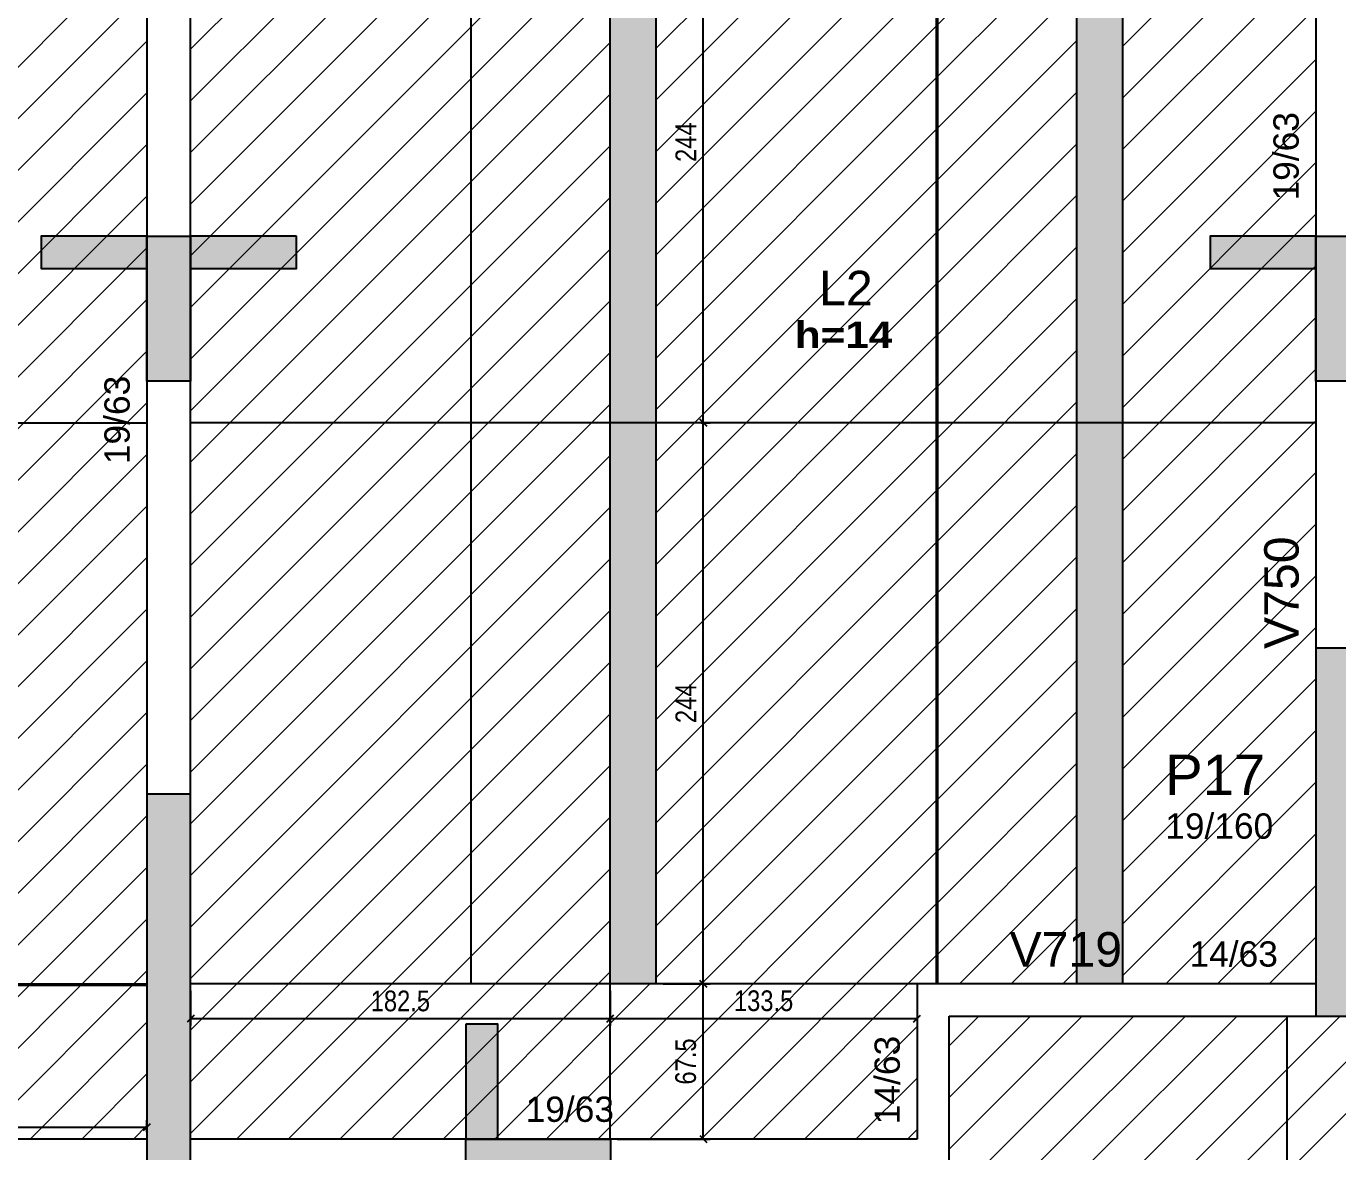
# Model space of a CAD drawing. Extents: x 3022 to 8661, y -614 to 3008.
# Drawn here: x 4276 to 4846, y 1190 to 1680 of the extents above; entities that cross this region are included whole.
import ezdxf

# ---------------------------------------------------------------- set-up
doc = ezdxf.new("R2010")
doc.units = 0
doc.header["$PDMODE"] = 34
for name, color, linetype in [('COTA', 241, 'Continuous'), ('MTH-DIM-PILAR', 3, 'Continuous'), ('MTH-DIM-VIGA', 3, 'Continuous'), ('MTH-FACE-VIGA', 7, 'Continuous'), ('MTH-LINHA-SEÇÃO', 16, 'Continuous'), ('MTH-PILAR-SEGUE', 5, 'Continuous'), ('MTH-SOMBRA21', 150, 'Continuous'), ('MTH-SOMBRA25', 253, 'Continuous'), ('MTH-TIT1-PILAR', 5, 'Continuous'), ('MTH-TIT1-VIGA', 5, 'Continuous'), ('MTH-TXT-NEGRITO', 5, 'Continuous'), ('Painéis', 200, 'Continuous')]:
    doc.layers.add(name, color=color, linetype=linetype)
doc.layers.add('Hachura', color=251, linetype='Continuous', lineweight=9)
doc.styles.add('COTA TECNICA-50', font='techl___.ttf', dxfattribs={"height": 9})
doc.styles.add('TQS_ARIAL', font='arial.ttf')
doc.styles.add('TQS_ARIAL_BLACK', font='ariblk.ttf')
doc.dimstyles.new('COTA PAINEL-50', dxfattribs={"dimtxt": 9, "dimasz": 3, "dimexe": 3, "dimexo": 3, "dimgap": 3, "dimtad": 1, "dimdec": 1, "dimzin": 12, "dimdsep": 46, "dimtxsty": 'COTA TECNICA-50', "dimblk1": 'OBLIQUE', "dimblk2": 'OBLIQUE', "dimsah": 1, "dimcen": 0.9, "dimclrd": 4, "dimclre": 4, "dimclrt": 240, "dimadec": 1, "dimazin": 3, "dimtfac": 1, "dimtdec": 1, "dimtmove": 0, "dimatfit": 3, "dimfxl": 1, "dimtolj": 1, "dimtzin": 12, "dimarcsym": 0})
pattern_1 = [(45, (-39.196, -112.321), (-11.22532, 11.22532), [])]

# ---------------------------------------------------------------- blocks, each defined once
blk = doc.blocks.new('_Oblique')
at = {"color": 0, "linetype": 'ByBlock', "lineweight": -2}
blk.add_line((-0.5, -0.5), (0.5, 0.5), dxfattribs=at)
blk = doc.blocks.new('*D1177')
at = {"layer": 'COTA', "color": 4, "lineweight": -2, "transparency": 16777216}
for p, q in [((4145.64, 1198.85), (4145.64, 1204.08)), ((4328.14, 1198.85), (4328.14, 1204.08)), ((4145.64, 1201.08), (4328.14, 1201.08))]:
    blk.add_line(p, q, dxfattribs=at)
at = {"layer": 'Defpoints', "color": 0, "transparency": 16777216}
for p in [(4328.14, 1201.08), (4145.64, 1195.85), (4328.14, 1195.85)]:
    blk.add_point(p, dxfattribs=at)
at = {"layer": 'COTA', "color": 4, "lineweight": -2, "transparency": 16777216, "xscale": 3, "yscale": 3, "zscale": 3, "rotation": 180}
blk.add_blockref('_Oblique', (4145.64, 1201.08), dxfattribs=at)
at = {"layer": 'COTA', "color": 4, "lineweight": -2, "transparency": 16777216, "xscale": 3, "yscale": 3, "zscale": 3}
blk.add_blockref('_Oblique', (4328.14, 1201.08), dxfattribs=at)
at = {"layer": 'COTA', "color": 240, "transparency": 16777216, "insert": (4236.89, 1208.7), "char_height": 9, "attachment_point": 5, "style": 'COTA TECNICA-50'}
blk.add_mtext('\\A1;182.5', dxfattribs=at)
blk = doc.blocks.new('*D1195')
at = {"layer": 'COTA', "color": 4, "lineweight": -2, "transparency": 16777216}
for p, q in [((4552.64, 1263.35), (4573.13, 1263.35)), ((4570.13, 1195.85), (4570.13, 1263.35)), ((4532.64, 1195.85), (4573.13, 1195.85))]:
    blk.add_line(p, q, dxfattribs=at)
at = {"layer": 'Defpoints', "color": 0, "transparency": 16777216}
for p in [(4549.64, 1263.35), (4570.13, 1263.35), (4529.64, 1195.85)]:
    blk.add_point(p, dxfattribs=at)
at = {"layer": 'COTA', "color": 4, "lineweight": -2, "transparency": 16777216, "xscale": 3, "yscale": 3, "zscale": 3}
for p, rotation in [((4570.13, 1263.35), 90), ((4570.13, 1195.85), 270)]:
    blk.add_blockref('_Oblique', p, dxfattribs=dict(at, rotation=rotation))
at = {"layer": 'COTA', "color": 240, "transparency": 16777216, "insert": (4562.53, 1229.6), "char_height": 9, "attachment_point": 5, "rotation": 90, "style": 'COTA TECNICA-50'}
blk.add_mtext('\\A1;67.5', dxfattribs=at)
blk = doc.blocks.new('*D1196')
at = {"layer": 'COTA', "color": 4, "lineweight": -2, "transparency": 16777216}
for p, q in [((4569.21, 1507.35), (4573.13, 1507.35)), ((4570.13, 1263.35), (4570.13, 1507.35)), ((4552.64, 1263.35), (4573.13, 1263.35))]:
    blk.add_line(p, q, dxfattribs=at)
at = {"layer": 'Defpoints', "color": 0, "transparency": 16777216}
for p in [(4566.21, 1507.35), (4570.13, 1507.35), (4549.64, 1263.35)]:
    blk.add_point(p, dxfattribs=at)
at = {"layer": 'COTA', "color": 4, "lineweight": -2, "transparency": 16777216, "xscale": 3, "yscale": 3, "zscale": 3}
for p, rotation in [((4570.13, 1507.35), 90), ((4570.13, 1263.35), 270)]:
    blk.add_blockref('_Oblique', p, dxfattribs=dict(at, rotation=rotation))
at = {"layer": 'COTA', "color": 240, "transparency": 16777216, "insert": (4562.56, 1385.35), "char_height": 9, "attachment_point": 5, "rotation": 90, "style": 'COTA TECNICA-50'}
blk.add_mtext('\\A1;244', dxfattribs=at)
blk = doc.blocks.new('*D1197')
at = {"layer": 'COTA', "color": 4, "lineweight": -2, "transparency": 16777216}
for p, q in [((4552.64, 1751.35), (4573.13, 1751.35)), ((4570.13, 1507.35), (4570.13, 1751.35)), ((4569.21, 1507.35), (4573.13, 1507.35))]:
    blk.add_line(p, q, dxfattribs=at)
at = {"layer": 'Defpoints', "color": 0, "transparency": 16777216}
for p in [(4549.64, 1751.35), (4570.13, 1751.35), (4566.21, 1507.35)]:
    blk.add_point(p, dxfattribs=at)
at = {"layer": 'COTA', "color": 4, "lineweight": -2, "transparency": 16777216, "xscale": 3, "yscale": 3, "zscale": 3}
for p, rotation in [((4570.13, 1751.35), 90), ((4570.13, 1507.35), 270)]:
    blk.add_blockref('_Oblique', p, dxfattribs=dict(at, rotation=rotation))
at = {"layer": 'COTA', "color": 240, "transparency": 16777216, "insert": (4562.56, 1629.35), "char_height": 9, "attachment_point": 5, "rotation": 90, "style": 'COTA TECNICA-50'}
blk.add_mtext('\\A1;244', dxfattribs=at)
blk = doc.blocks.new('*D1200')
at = {"layer": 'COTA', "color": 4, "lineweight": -2, "transparency": 16777216}
for p, q in [((4347.14, 1260.35), (4347.14, 1245.25)), ((4529.64, 1260.35), (4529.64, 1245.25)), ((4347.14, 1248.25), (4529.64, 1248.25))]:
    blk.add_line(p, q, dxfattribs=at)
at = {"layer": 'Defpoints', "color": 0, "transparency": 16777216}
for p in [(4347.14, 1263.35), (4529.64, 1263.35), (4529.64, 1248.25)]:
    blk.add_point(p, dxfattribs=at)
at = {"layer": 'COTA', "color": 4, "lineweight": -2, "transparency": 16777216, "xscale": 3, "yscale": 3, "zscale": 3, "rotation": 180}
blk.add_blockref('_Oblique', (4347.14, 1248.25), dxfattribs=at)
at = {"layer": 'COTA', "color": 4, "lineweight": -2, "transparency": 16777216, "xscale": 3, "yscale": 3, "zscale": 3}
blk.add_blockref('_Oblique', (4529.64, 1248.25), dxfattribs=at)
at = {"layer": 'COTA', "color": 240, "transparency": 16777216, "insert": (4438.39, 1255.87), "char_height": 9, "attachment_point": 5, "style": 'COTA TECNICA-50'}
blk.add_mtext('\\A1;182.5', dxfattribs=at)
blk = doc.blocks.new('*D1201')
at = {"layer": 'COTA', "color": 4, "lineweight": -2, "transparency": 16777216}
for p, q in [((4529.64, 1260.35), (4529.64, 1245.25)), ((4663.14, 1260.35), (4663.14, 1245.25)), ((4529.64, 1248.25), (4663.14, 1248.25))]:
    blk.add_line(p, q, dxfattribs=at)
at = {"layer": 'Defpoints', "color": 0, "transparency": 16777216}
for p in [(4529.64, 1263.35), (4663.14, 1263.35), (4663.14, 1248.25)]:
    blk.add_point(p, dxfattribs=at)
at = {"layer": 'COTA', "color": 4, "lineweight": -2, "transparency": 16777216, "xscale": 3, "yscale": 3, "zscale": 3, "rotation": 180}
blk.add_blockref('_Oblique', (4529.64, 1248.25), dxfattribs=at)
at = {"layer": 'COTA', "color": 4, "lineweight": -2, "transparency": 16777216, "xscale": 3, "yscale": 3, "zscale": 3}
blk.add_blockref('_Oblique', (4663.14, 1248.25), dxfattribs=at)
at = {"layer": 'COTA', "color": 240, "transparency": 16777216, "insert": (4596.39, 1255.95), "char_height": 9, "attachment_point": 5, "style": 'COTA TECNICA-50'}
blk.add_mtext('\\A1;133.5', dxfattribs=at)

msp = doc.modelspace()

# ---------------------------------------------------------------- hatches: boundary and pattern name
at = {"layer": 'Hachura', "linetype": 'ByBlock'}
h = msp.add_hatch(dxfattribs=at)
h.set_pattern_fill('ANSI31', color=256, scale=5)
h.set_pattern_definition(pattern_1)
h.paths.add_polyline_path([(4549.64, 1995.35), (4549.64, 2052.35), (4347.14, 2052.35), (4347.14, 2009.35), (4347.14, 1995.35)])
h.paths.add_polyline_path([(4641.14, 2052.35), (4622.14, 2052.35), (4549.64, 2052.35), (4549.64, 1995.35), (4732.64, 1995.35), (4732.64, 2085.35), (4663.14, 2085.35), (4641.14, 2085.35), (4641.14, 2066.35)])
h.paths.add_polyline_path([(4732.64, 2085.35), (4732.64, 1995.35), (4836.64, 1995.35), (4836.64, 2085.35)])
h.paths.add_polyline_path([(4836.64, 1995.35), (4752.64, 1995.35), (4752.64, 1751.35), (4836.64, 1751.35), (4836.64, 1852.35)])
h.paths.add_polyline_path([(4732.64, 1995.35), (4672.14, 1995.35), (4672.14, 1751.35), (4732.64, 1751.35)])
h.paths.add_polyline_path([(4549.64, 1995.35), (4549.64, 1751.35), (4671.64, 1751.35), (4671.64, 1995.35)])
h.paths.add_polyline_path([(4529.64, 1995.35), (4469.14, 1995.35), (4469.14, 1751.35), (4529.64, 1751.35)])
h.paths.add_polyline_path([(4469.14, 1995.35), (4347.14, 1995.35), (4347.14, 1852.35), (4347.14, 1769.35), (4347.14, 1751.35), (4469.14, 1751.35)])
h.paths.add_polyline_path([(4469.14, 1751.35), (4347.14, 1751.35), (4347.14, 1507.35), (4469.14, 1507.35)])
h.paths.add_polyline_path([(4469.14, 1507.35), (4529.64, 1507.35), (4529.64, 1751.35), (4469.14, 1751.35)])
h.paths.add_polyline_path([(4671.64, 1751.35), (4549.64, 1751.35), (4549.64, 1507.35), (4671.64, 1507.35)])
h.paths.add_polyline_path([(4732.64, 1751.35), (4672.14, 1751.35), (4672.14, 1507.35), (4732.64, 1507.35)])
h.paths.add_polyline_path([(4836.64, 1751.35), (4752.64, 1751.35), (4752.64, 1507.35), (4836.64, 1507.35)])
h.paths.add_polyline_path([(4752.64, 1507.35), (4752.64, 1263.35), (4836.64, 1263.35), (4836.64, 1409.35), (4836.64, 1507.35)])
h.paths.add_polyline_path([(4732.64, 1507.35), (4672.14, 1507.35), (4672.14, 1263.35), (4677.14, 1263.35), (4732.64, 1263.35)])
h.paths.add_polyline_path([(4549.64, 1507.35), (4549.64, 1263.35), (4663.14, 1263.35), (4671.64, 1263.35), (4671.64, 1507.35)])
h.paths.add_polyline_path([(4469.14, 1263.35), (4529.64, 1263.35), (4529.64, 1507.35), (4469.14, 1507.35)])
h.paths.add_polyline_path([(4347.14, 1507.35), (4347.14, 1345.85), (4347.14, 1263.35), (4469.14, 1263.35), (4469.14, 1507.35)])
h.paths.add_polyline_path([(4347.14, 1263.35), (4347.14, 1195.85), (4529.64, 1195.85), (4529.64, 1263.35)])
h.paths.add_polyline_path([(4529.64, 1263.35), (4529.64, 1195.85), (4663.14, 1195.85), (4663.14, 1249.35), (4663.14, 1263.35)])
h.paths.add_polyline_path([(4529.64, 1176.85), (4529.64, 1109.35), (4663.14, 1109.35), (4663.14, 1123.35), (4663.14, 1176.85)])
h.paths.add_polyline_path([(4529.64, 1176.85), (4347.14, 1176.85), (4347.14, 1109.35), (4529.64, 1109.35)])
h.paths.add_polyline_path([(4469.14, 865.35), (4347.14, 865.35), (4347.14, 621.35), (4469.14, 621.35)])
h.paths.add_polyline_path([(4469.14, 621.35), (4529.64, 621.35), (4529.64, 865.35), (4469.14, 865.35)])
h.paths.add_polyline_path([(4469.14, 865.35), (4529.64, 865.35), (4529.64, 1109.35), (4469.14, 1109.35)])
h.paths.add_polyline_path([(4671.64, 1109.35), (4663.14, 1109.35), (4549.64, 1109.35), (4549.64, 865.35), (4671.64, 865.35)])
h.paths.add_polyline_path([(4732.64, 1109.35), (4677.14, 1109.35), (4672.14, 1109.35), (4672.14, 865.35), (4732.64, 865.35)])
h.paths.add_polyline_path([(4752.64, 865.35), (4836.64, 865.35), (4836.64, 963.35), (4836.64, 1109.35), (4752.64, 1109.35)])
h.paths.add_polyline_path([(4752.64, 621.35), (4836.64, 621.35), (4836.64, 865.35), (4752.64, 865.35)])
h.paths.add_polyline_path([(4672.14, 621.35), (4732.64, 621.35), (4732.64, 865.35), (4672.14, 865.35)])
h.paths.add_polyline_path([(4549.64, 621.35), (4671.64, 621.35), (4671.64, 865.35), (4549.64, 865.35)])
h.paths.add_polyline_path([(4836.64, 520.35), (4836.64, 621.35), (4752.64, 621.35), (4752.64, 377.35), (4836.64, 377.35)])
h.paths.add_polyline_path([(4732.64, 621.35), (4672.14, 621.35), (4672.14, 377.35), (4732.64, 377.35)])
h.paths.add_polyline_path([(4549.64, 621.35), (4549.64, 377.35), (4671.64, 377.35), (4671.64, 621.35)])
h.paths.add_polyline_path([(4529.64, 621.35), (4469.14, 621.35), (4469.14, 377.35), (4529.64, 377.35)])
h.paths.add_polyline_path([(4469.14, 621.35), (4347.14, 621.35), (4347.14, 603.35), (4347.14, 520.35), (4347.14, 377.35), (4469.14, 377.35)])
h.paths.add_polyline_path([(4732.64, 287.35), (4836.64, 287.35), (4836.64, 377.35), (4732.64, 377.35)])
h.paths.add_polyline_path([(4549.64, 377.35), (4549.64, 320.35), (4622.14, 320.35), (4641.14, 320.35), (4641.14, 306.35), (4641.14, 287.35), (4732.64, 287.35), (4732.64, 377.35)])
h.paths.add_polyline_path([(4347.14, 377.35), (4347.14, 363.35), (4347.14, 320.35), (4549.64, 320.35), (4549.64, 377.35)])
h = msp.add_hatch(dxfattribs=at)
h.set_pattern_fill('ANSI31', color=256, scale=5)
h.set_pattern_definition(pattern_1)
h.paths.add_polyline_path([(3922.64, 1995.35), (3841.64, 1995.35), (3841.64, 1889.35), (3840.37, 1751.35), (3922.64, 1751.35)])
h.paths.add_polyline_path([(4003.14, 1995.35), (3942.64, 1995.35), (3942.64, 1751.35), (4003.14, 1751.35)])
h.paths.add_polyline_path([(4003.14, 1751.35), (4125.14, 1751.35), (4125.14, 1995.35), (4003.14, 1995.35)])
h.paths.add_polyline_path([(4267.64, 1995.35), (4145.64, 1995.35), (4145.64, 1751.35), (4267.64, 1751.35)])
h.paths.add_polyline_path([(4267.64, 1751.35), (4328.14, 1751.35), (4328.14, 1869.35), (4328.14, 1995.35), (4267.64, 1995.35)])
h.paths.add_polyline_path([(4328.14, 1751.35), (4267.64, 1751.35), (4267.64, 1507.35), (4328.14, 1507.35)])
h.paths.add_polyline_path([(4267.64, 1751.35), (4145.64, 1751.35), (4145.64, 1507.35), (4267.64, 1507.35)])
h.paths.add_polyline_path([(4003.14, 1507.35), (4125.14, 1507.35), (4125.14, 1751.35), (4003.14, 1751.35)])
h.paths.add_polyline_path([(3922.64, 1751.35), (3836.64, 1751.35), (3836.64, 1507.35), (3922.64, 1507.35)])
h.paths.add_polyline_path([(3942.64, 1507.35), (4003.14, 1507.35), (4003.14, 1751.35), (3942.64, 1751.35)])
h.paths.add_polyline_path([(3922.64, 1507.35), (3836.64, 1507.35), (3836.64, 1345.85), (3836.64, 1320.85), (3922.64, 1320.85)])
h.paths.add_polyline_path([(3922.64, 1263.35), (3922.64, 1320.85), (3836.64, 1320.85), (3788.14, 1320.85), (3788.14, 1263.35)])
h.paths.add_polyline_path([(3788.14, 1262.85), (3788.14, 1195.85), (3942.64, 1195.85), (3942.64, 1262.85)])
h.paths.add_polyline_path([(3942.64, 1262.85), (3942.64, 1195.85), (4145.64, 1195.85), (4145.64, 1262.85)])
h.paths.add_polyline_path([(4003.14, 1507.35), (3942.64, 1507.35), (3942.64, 1263.35), (4003.14, 1263.35)])
h.paths.add_polyline_path([(4003.14, 1263.35), (4125.14, 1263.35), (4125.14, 1507.35), (4003.14, 1507.35)])
h.paths.add_polyline_path([(4267.64, 1507.35), (4145.64, 1507.35), (4145.64, 1263.35), (4267.64, 1263.35)])
h.paths.add_polyline_path([(4267.64, 1263.35), (4328.14, 1263.35), (4328.14, 1345.85), (4328.14, 1507.35), (4267.64, 1507.35)])
h.paths.add_polyline_path([(4145.64, 1262.85), (4145.64, 1195.85), (4328.14, 1195.85), (4328.14, 1262.85)])
at = {"layer": 'Hachura'}
h = msp.add_hatch(color=256, dxfattribs=at)
h.dxf.hatch_style = 1
h.paths.add_polyline_path([(4549.64, 1507.35), (4529.64, 1507.35), (4529.64, 1263.35), (4549.64, 1263.35)])
h.paths.add_polyline_path([(4549.64, 1751.35), (4529.64, 1751.35), (4529.64, 1507.35), (4549.64, 1507.35)])
h.paths.add_polyline_path([(4549.64, 1995.35), (4529.64, 1995.35), (4529.64, 1751.35), (4549.64, 1751.35)])
h.paths.add_polyline_path([(4752.64, 1995.35), (4732.64, 1995.35), (4732.64, 1751.35), (4752.64, 1751.35)])
h.paths.add_polyline_path([(4752.64, 1751.35), (4732.64, 1751.35), (4732.64, 1507.35), (4752.64, 1507.35)])
h.paths.add_polyline_path([(4752.64, 1507.35), (4732.64, 1507.35), (4732.64, 1263.35), (4752.64, 1263.35)])
at = {"layer": 'Hachura', "linetype": 'ByBlock'}
h = msp.add_hatch(dxfattribs=at)
h.set_pattern_fill('ANSI31', color=256, scale=5)
h.set_pattern_definition(pattern_1)
h.paths.add_polyline_path([(4677.14, 1249.35), (4677.14, 1195.85), (4677.14, 1184.35), (4824.14, 1184.35), (4824.14, 1249.35)])
h.paths.add_polyline_path([(4677.14, 1183.85), (4677.14, 1176.85), (4677.14, 1123.35), (4824.14, 1123.35), (4824.14, 1183.85)])
h.paths.add_polyline_path([(4824.14, 1183.85), (4824.14, 1123.35), (4836.64, 1123.35), (4855.64, 1123.35), (5068.14, 1123.35), (5068.14, 1183.85)])
h.paths.add_polyline_path([(4855.64, 1249.35), (4836.64, 1249.35), (4824.14, 1249.35), (4824.14, 1184.35), (5068.14, 1184.35), (5068.14, 1249.35)])
h.paths.add_polyline_path([(5312.14, 1184.35), (5312.14, 1249.35), (5068.14, 1249.35), (5068.14, 1184.35)])
h.paths.add_polyline_path([(5068.14, 1183.85), (5068.14, 1123.35), (5312.14, 1123.35), (5312.14, 1183.85)])
h.paths.add_polyline_path([(5312.64, 1183.85), (5312.64, 1123.35), (5556.64, 1123.35), (5556.64, 1183.85)])
h.paths.add_polyline_path([(5556.64, 1184.35), (5556.64, 1249.35), (5312.64, 1249.35), (5312.64, 1184.35)])
h.paths.add_polyline_path([(5800.64, 1184.35), (5800.64, 1249.35), (5575.64, 1249.35), (5556.64, 1249.35), (5556.64, 1184.35)])
h.paths.add_polyline_path([(5556.64, 1183.85), (5556.64, 1123.35), (5575.64, 1123.35), (5800.64, 1123.35), (5800.64, 1183.85)])
h.paths.add_polyline_path([(5800.64, 1183.85), (5800.64, 1123.35), (5864.64, 1123.35), (5864.64, 1128.35), (6044.64, 1128.35), (6044.64, 1183.85)])
h.paths.add_polyline_path([(6044.64, 1184.35), (6044.64, 1249.35), (6025.64, 1249.35), (5800.64, 1249.35), (5800.64, 1184.35)])
h.paths.add_polyline_path([(6288.64, 1224.85), (6288.64, 1285.35), (6044.64, 1285.35), (6044.64, 1249.35), (6044.64, 1224.85)])
h.paths.add_polyline_path([(6288.64, 1123.35), (6288.64, 1224.35), (6044.64, 1224.35), (6044.64, 1128.35), (6044.64, 1123.35)])
h.paths.add_polyline_path([(6414.14, 1123.35), (6414.14, 1128.35), (6532.64, 1128.35), (6532.64, 1224.35), (6288.64, 1224.35), (6288.64, 1123.35)])
h.paths.add_polyline_path([(6532.64, 1224.85), (6532.64, 1285.35), (6288.64, 1285.35), (6288.64, 1224.85)])
h.paths.add_polyline_path([(6776.64, 1224.85), (6776.64, 1285.35), (6717.64, 1285.35), (6532.64, 1285.35), (6532.64, 1224.85)])
h.paths.add_polyline_path([(6776.64, 1123.35), (6776.64, 1224.35), (6532.64, 1224.35), (6532.64, 1128.35), (6594.14, 1128.35), (6594.14, 1123.35)])
h.paths.add_polyline_path([(6963.64, 1123.35), (6963.64, 1128.35), (6963.64, 1224.35), (6777.14, 1224.35), (6777.14, 1123.35)])
h.paths.add_polyline_path([(6963.64, 1224.85), (6963.64, 1249.35), (6963.64, 1285.35), (6777.14, 1285.35), (6777.14, 1224.85)])
h.paths.add_polyline_path([(6839.64, 1456.35), (6717.64, 1456.35), (6717.64, 1305.35), (6839.64, 1305.35)])
h.paths.add_polyline_path([(6860.14, 1305.35), (6963.64, 1305.35), (6963.64, 1389.35), (6963.64, 1456.35), (6860.14, 1456.35)])
h.paths.add_polyline_path([(6963.64, 1578.35), (6860.14, 1578.35), (6860.14, 1456.35), (6963.64, 1456.35)])
h.paths.add_polyline_path([(6839.64, 1578.35), (6717.64, 1578.35), (6717.64, 1513.35), (6717.64, 1494.35), (6717.64, 1456.35), (6839.64, 1456.35)])
h.paths.add_polyline_path([(6839.64, 1822.35), (6735.64, 1822.35), (6735.64, 1722.35), (6735.64, 1703.35), (6717.64, 1703.35), (6717.64, 1578.35), (6839.64, 1578.35)])
h.paths.add_polyline_path([(6860.14, 1578.35), (6963.64, 1578.35), (6963.64, 1822.35), (6860.14, 1822.35)])
h.paths.add_polyline_path([(6963.64, 1965.35), (6860.14, 1965.35), (6860.14, 1822.35), (6963.64, 1822.35), (6963.64, 1899.35)])
h.paths.add_polyline_path([(6839.64, 1965.35), (6735.64, 1965.35), (6735.64, 1822.35), (6839.64, 1822.35)])
h.paths.add_polyline_path([(6044.64, 1721.35), (6148.14, 1721.35), (6148.14, 1965.35), (6044.64, 1965.35), (6044.64, 1899.35)])
h.paths.add_polyline_path([(6044.64, 1567.35), (6148.14, 1567.35), (6148.14, 1721.35), (6044.64, 1721.35)])
h.paths.add_polyline_path([(6044.64, 1445.35), (6148.14, 1445.35), (6148.14, 1567.35), (6044.64, 1567.35)])
h.paths.add_polyline_path([(6148.14, 1445.35), (6044.64, 1445.35), (6044.64, 1389.35), (6044.64, 1305.35), (6148.14, 1305.35)])
h.paths.add_polyline_path([(6290.64, 1305.35), (6290.64, 1445.35), (6168.64, 1445.35), (6168.64, 1305.35)])
h.paths.add_polyline_path([(6290.64, 1445.35), (6290.64, 1494.35), (6290.64, 1513.35), (6290.64, 1567.35), (6168.64, 1567.35), (6168.64, 1445.35)])
h.paths.add_polyline_path([(6290.64, 1703.35), (6290.64, 1721.35), (6168.64, 1721.35), (6168.64, 1567.35), (6290.64, 1567.35)])

# ---------------------------------------------------------------- linework, layer by layer
at = {"layer": 'MTH-FACE-VIGA', "linetype": 'Continuous'}
for p, q in [((4328.14, 1852.35), (4328.14, 1345.85)), ((4836.64, 1852.35), (4836.64, 1409.35)), ((4347.14, 1345.85), (4347.14, 1769.35)), ((4677.14, 1263.35), (4663.14, 1263.35)), ((4663.14, 1263.35), (4663.14, 1249.35)), ((4836.64, 1263.35), (4677.14, 1263.35)), ((4663.14, 1249.35), (4663.14, 1195.85)), ((4677.14, 1249.35), (4836.64, 1249.35)), ((4677.14, 1195.85), (4677.14, 1249.35)), ((4328.14, 1195.85), (3788.14, 1195.85)), ((4663.14, 1195.85), (4347.14, 1195.85)), ((4677.14, 1176.85), (4677.14, 1195.85))]:
    msp.add_line(p, q, dxfattribs=at)
at = {"layer": 'MTH-LINHA-SEÇÃO', "linetype": 'Continuous'}
for points in [[(4328.14, 1588.42), (4282.14, 1588.42), (4282.14, 1574.42), (4328.14, 1574.42), (4328.14, 1588.42)], [(4328.14, 1525.42), (4328.14, 1588.42), (4347.14, 1588.42), (4347.14, 1525.42), (4328.14, 1525.42)], [(4393.14, 1588.42), (4347.14, 1588.42), (4347.14, 1574.42), (4393.14, 1574.42), (4393.14, 1588.42)], [(4836.64, 1588.42), (4790.64, 1588.42), (4790.64, 1574.42), (4836.64, 1574.42), (4836.64, 1588.42)], [(4836.64, 1525.42), (4836.64, 1588.42), (4855.64, 1588.42), (4855.64, 1525.42), (4836.64, 1525.42)], [(4466.83, 1245.85), (4466.83, 1195.85), (4480.83, 1195.85), (4480.83, 1245.85), (4466.83, 1245.85)], [(4529.83, 1176.85), (4466.83, 1176.85), (4466.83, 1195.85), (4529.83, 1195.85), (4529.83, 1176.85)]]:
    msp.add_lwpolyline(points, dxfattribs=at)
at = {"layer": 'MTH-PILAR-SEGUE', "linetype": 'Continuous'}
for points in [[(4836.64, 1249.35), (4855.64, 1249.35), (4855.64, 1409.35), (4836.64, 1409.35), (4836.64, 1249.35)], [(4328.14, 1026.85), (4347.14, 1026.85), (4347.14, 1345.85), (4328.14, 1345.85), (4328.14, 1026.85)]]:
    msp.add_lwpolyline(points, dxfattribs=at)
at = {"layer": 'MTH-SOMBRA21', "linetype": 'Continuous'}
for points in [[(4328.14, 1588.42), (4282.14, 1588.42), (4282.14, 1574.42)], [(4328.14, 1588.42), (4282.14, 1574.42), (4328.14, 1574.42)], [(4328.14, 1588.42), (4328.14, 1574.42), (4328.14, 1588.42)], [(4328.14, 1525.42), (4328.14, 1588.42), (4347.14, 1588.42)], [(4328.14, 1525.42), (4347.14, 1588.42), (4347.14, 1525.42)], [(4393.14, 1588.42), (4347.14, 1588.42), (4347.14, 1574.42)], [(4393.14, 1588.42), (4347.14, 1574.42), (4393.14, 1574.42)], [(4393.14, 1588.42), (4393.14, 1574.42), (4393.14, 1588.42)], [(4836.64, 1588.42), (4790.64, 1588.42), (4790.64, 1574.42)], [(4836.64, 1588.42), (4790.64, 1574.42), (4836.64, 1574.42)], [(4836.64, 1588.42), (4836.64, 1574.42), (4836.64, 1588.42)], [(4836.64, 1525.42), (4836.64, 1588.42), (4855.64, 1588.42)], [(4836.64, 1525.42), (4855.64, 1588.42), (4855.64, 1525.42)], [(4328.14, 1525.42), (4347.14, 1525.42), (4328.14, 1525.42)], [(4836.64, 1525.42), (4855.64, 1525.42), (4836.64, 1525.42)], [(4466.83, 1245.85), (4466.83, 1195.85), (4480.83, 1195.85)], [(4466.83, 1245.85), (4480.83, 1195.85), (4480.83, 1245.85)], [(4466.83, 1245.85), (4480.83, 1245.85), (4466.83, 1245.85)], [(4529.83, 1176.85), (4466.83, 1176.85), (4466.83, 1195.85)], [(4529.83, 1176.85), (4466.83, 1195.85), (4529.83, 1195.85)], [(4529.83, 1176.85), (4529.83, 1195.85), (4529.83, 1176.85)]]:
    msp.add_solid(points, dxfattribs=at)
at = {"layer": 'MTH-SOMBRA25', "linetype": 'Continuous'}
for points in [[(4836.64, 1249.35), (4855.64, 1249.35), (4855.64, 1409.35)], [(4836.64, 1249.35), (4855.64, 1409.35), (4836.64, 1409.35)], [(4836.64, 1249.35), (4836.64, 1409.35), (4836.64, 1249.35)], [(4328.14, 1026.85), (4347.14, 1026.85), (4347.14, 1345.85)], [(4328.14, 1026.85), (4347.14, 1345.85), (4328.14, 1345.85)], [(4328.14, 1026.85), (4328.14, 1345.85), (4328.14, 1026.85)]]:
    msp.add_solid(points, dxfattribs=at)
at = {"layer": 'Painéis'}
for p, q in [((4732.64, 1263.35), (4732.64, 2085.35)), ((4549.64, 1263.35), (4549.64, 2052.35)), ((4469.14, 1263.35), (4469.14, 1995.35)), ((4529.64, 1195.85), (4529.64, 1995.35)), ((4671.64, 1263.35), (4671.64, 1995.35)), ((4672.14, 1263.35), (4672.14, 1995.35)), ((4752.64, 1263.35), (4752.64, 1995.35)), ((3836.64, 1507.35), (4328.14, 1507.35)), ((4836.64, 1507.35), (4347.14, 1507.35)), ((3788.14, 1263.35), (4328.14, 1263.35)), ((3788.14, 1262.85), (4328.14, 1262.85)), ((4663.14, 1263.35), (4347.14, 1263.35)), ((4824.14, 1123.35), (4824.14, 1249.35))]:
    msp.add_line(p, q, dxfattribs=at)

# ---------------------------------------------------------------- texts
at = {"layer": 'MTH-DIM-PILAR', "linetype": 'Continuous', "style": 'TQS_ARIAL'}
msp.add_text('19/160', height=11, dxfattribs=at).set_placement((4771.07, 1326.48))
at = {"layer": 'MTH-DIM-VIGA', "linetype": 'Continuous', "style": 'TQS_ARIAL'}
for s, p in [('19/63', (4829.14, 1603.97)), ('19/63', (4320.64, 1489.32)), ('14/63', (4655.64, 1202.31))]:
    msp.add_text(s, height=11, rotation=90, dxfattribs=at).set_placement(p)
for s, p in [('14/63', (4781.64, 1270.85)), ('19/63', (4492.88, 1203.35))]:
    msp.add_text(s, height=11, dxfattribs=at).set_placement(p)
at = {"layer": 'MTH-TIT1-PILAR', "linetype": 'Continuous', "style": 'TQS_ARIAL'}
msp.add_text('P17', height=17.5, dxfattribs=at).set_placement((4771.07, 1345.48))
at = {"layer": 'MTH-TIT1-VIGA', "linetype": 'Continuous', "style": 'TQS_ARIAL'}
for s, p in [('L2', (4620.55, 1558.41)), ('V719', (4703.38, 1270.85))]:
    msp.add_text(s, height=15, dxfattribs=at).set_placement(p)
msp.add_text('V750', height=15, rotation=90, dxfattribs=at).set_placement((4829.14, 1408.96))
at = {"layer": 'MTH-TXT-NEGRITO', "color": 3, "linetype": 'Continuous', "style": 'TQS_ARIAL_BLACK'}
msp.add_text('h=14', height=11.5, dxfattribs=at).set_placement((4609.98, 1539.84))

# ---------------------------------------------------------------- dimensions: what is measured, and where the dimension line sits
at = {"layer": 'COTA'}
for base, p1, p2, picture, middle in [((4570.13, 1751.35), (4566.21, 1507.35), (4549.64, 1751.35), '*D1197', (4562.56, 1629.35)), ((4570.13, 1507.35), (4549.64, 1263.35), (4566.21, 1507.35), '*D1196', (4562.56, 1385.35))]:
    dim = msp.add_linear_dim(base=base, p1=p1, p2=p2, angle=90, dimstyle='COTA PAINEL-50', override={"dimtmove": 1}, dxfattribs=at)
    dim.commit()
    dim.dimension.update_dxf_attribs({"geometry": picture, "text_midpoint": middle})
dim = msp.add_linear_dim(base=(4529.64, 1248.25), p1=(4347.14, 1263.35), p2=(4529.64, 1263.35), dimstyle='COTA PAINEL-50', dxfattribs=at)
dim.commit()
dim.dimension.update_dxf_attribs({"geometry": '*D1200', "text_midpoint": (4438.39, 1255.87)})
for base, p1, p2, picture, middle in [((4663.14, 1248.25), (4529.64, 1263.35), (4663.14, 1263.35), '*D1201', (4596.39, 1255.95)), ((4328.14, 1201.08), (4145.64, 1195.85), (4328.14, 1195.85), '*D1177', (4236.89, 1208.7))]:
    dim = msp.add_linear_dim(base=base, p1=p1, p2=p2, dimstyle='COTA PAINEL-50', override={"dimtmove": 1}, dxfattribs=at)
    dim.commit()
    dim.dimension.update_dxf_attribs({"geometry": picture, "text_midpoint": middle})
dim = msp.add_linear_dim(base=(4570.13, 1263.35), p1=(4529.64, 1195.85), p2=(4549.64, 1263.35), angle=90, dimstyle='COTA PAINEL-50', dxfattribs=at)
dim.commit()
dim.dimension.update_dxf_attribs({"geometry": '*D1195', "text_midpoint": (4562.53, 1229.6)})

doc.saveas('drawing.dxf')
